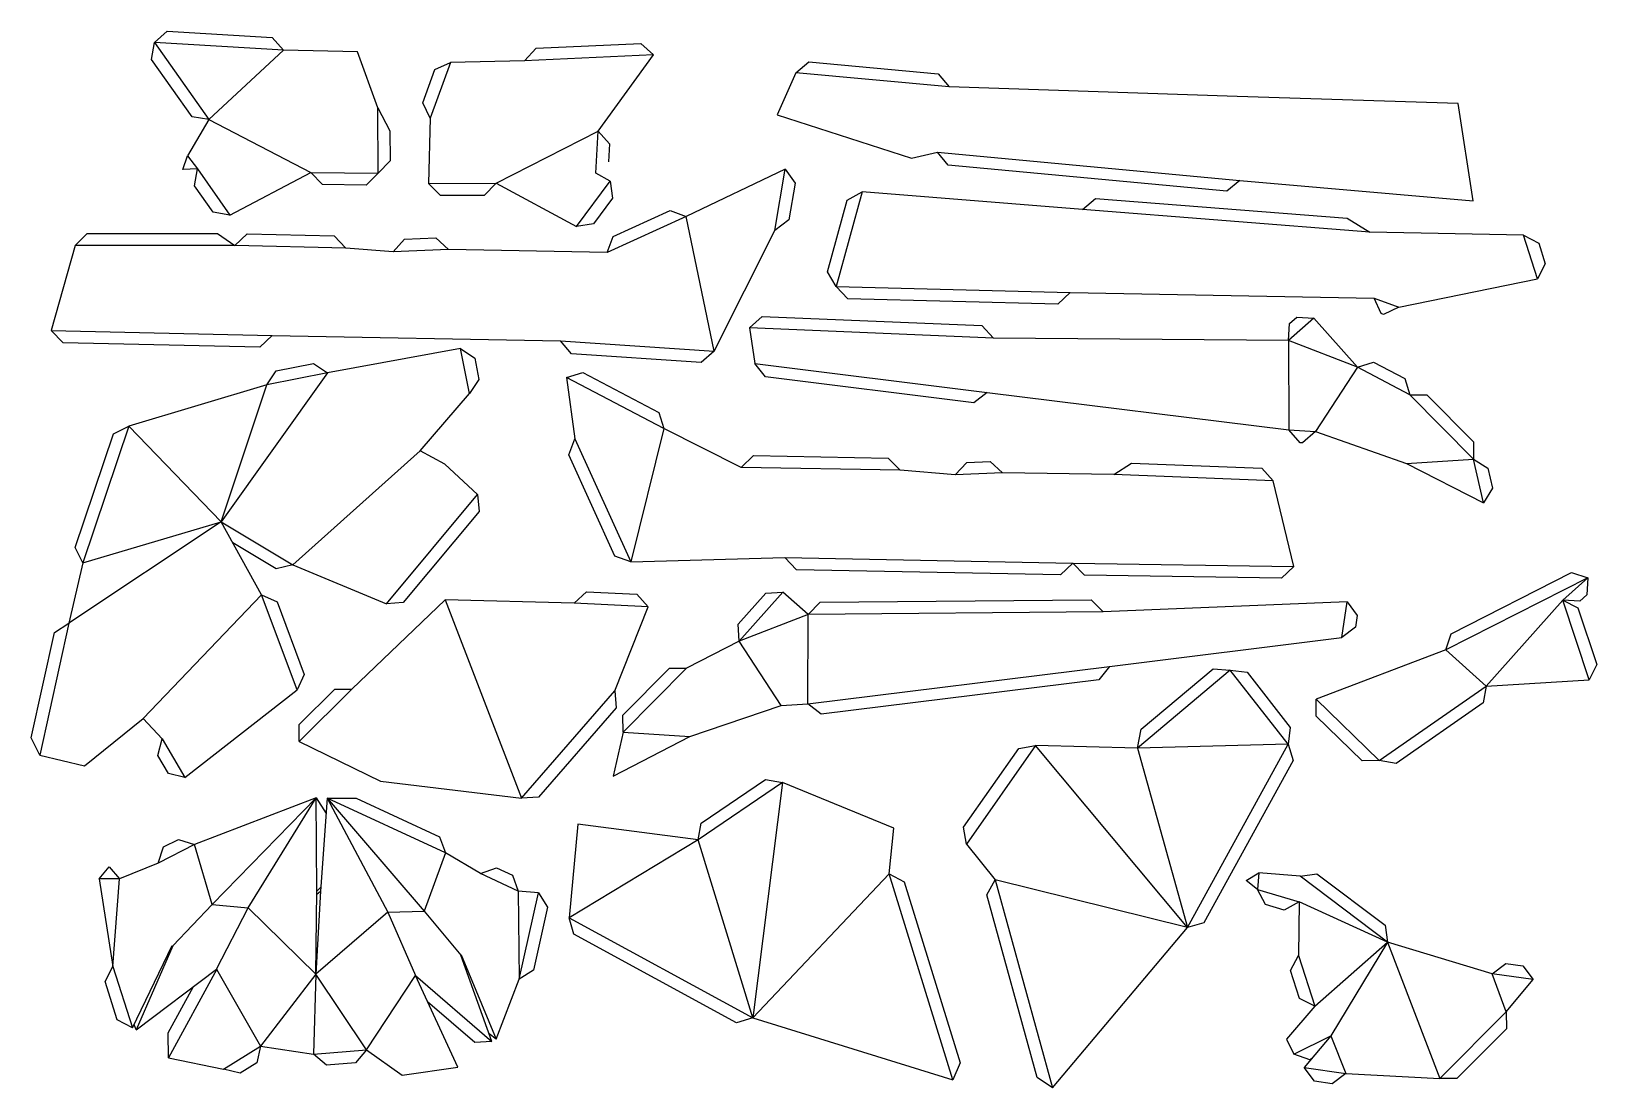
# Model space of a CAD drawing. Extents: x 5 to 656, y 29 to 468.
import ezdxf

# ---------------------------------------------------------------- set-up
doc = ezdxf.new("R2010")
doc.units = 0

msp = doc.modelspace()

# ---------------------------------------------------------------- linework, layer by layer
at = {"layer": 'CutLine', "color": 8, "linetype": 'CONTINUOUS'}
for p, q in [((55.434663, 455.962938), (56.634145, 462.931528)), ((56.634145, 462.931528), (61.920278, 467.627994)), ((61.920278, 467.627994), (105.422848, 465.058316)), ((105.422848, 465.058316), (110.119314, 459.772182)), ((215.085537, 460.588685), (258.616783, 462.615372)), ((258.616783, 462.615372), (263.843907, 457.853315)), ((72.246345, 432.160472), (55.434663, 455.962938)), ((140.961342, 459.099248), (110.119314, 459.772182)), ((149.307409, 435.905373), (140.961342, 459.099248)), ((210.323481, 455.361562), (179.480635, 454.727202)), ((210.323481, 455.361562), (215.085537, 460.588685)), ((240.86597, 426.167012), (263.843907, 457.853315)), ((168.10182, 437.945151), (173.079267, 451.723456)), ((173.079267, 451.723456), (179.480635, 454.727202)), ((322.934896, 450.380659), (315.197005, 432.986342)), ((322.934896, 450.380659), (328.370019, 454.903869)), ((328.370019, 454.903869), (382.080863, 449.98541)), ((382.080863, 449.98541), (386.604073, 444.550286)), ((506.197498, 440.52501), (386.604073, 444.550286)), ((149.307409, 435.905373), (154.396552, 426.257611)), ((171.105566, 431.543783), (168.10182, 437.945151)), ((597.949693, 437.584852), (506.197498, 440.52501)), ((604.266174, 397.251138), (597.949693, 437.584852)), ((79.214935, 430.96099), (70.288919, 415.977682)), ((79.214935, 430.96099), (72.246345, 432.160472)), ((171.105566, 431.543783), (170.381439, 404.375122)), ((315.197005, 432.986342), (371.030189, 414.881217)), ((154.396552, 426.257611), (154.511622, 413.774093)), ((240.86597, 426.167012), (245.561152, 420.879737)), ((245.561152, 420.879737), (245.120601, 413.452227)), ((371.030189, 414.881217), (381.724392, 417.475321)), ((386.23763, 412.031914), (381.724392, 417.475321)), ((68.35306, 410.222247), (70.288919, 415.977682)), ((74.420594, 410.462287), (68.35306, 410.222247)), ((73.228285, 403.492467), (74.420594, 410.462287)), ((154.511622, 413.774093), (149.557922, 408.728218)), ((318.531393, 410.385639), (277.354219, 390.670993)), ((318.531393, 410.385639), (322.615645, 404.613388)), ((501.930145, 401.223692), (386.23763, 412.031914)), ((80.982831, 392.5373), (73.228285, 403.492467)), ((87.952652, 391.344992), (121.480017, 409.041855)), ((126.423858, 403.986319), (121.480017, 409.041855)), ((144.502386, 403.784378), (126.423858, 403.986319)), ((149.557922, 408.728218), (144.502386, 403.784378)), ((175.407222, 399.401039), (170.381439, 404.375122)), ((198.46072, 404.520292), (193.486637, 399.494509)), ((198.46072, 404.520292), (231.873518, 386.608058)), ((245.852323, 405.401157), (239.833326, 408.757045)), ((245.852323, 405.401157), (246.880055, 398.405175)), ((322.615645, 404.613388), (320.000208, 389.34142)), ((507.373553, 405.73693), (501.930145, 401.223692)), ((507.373553, 405.73693), (604.266174, 397.251138)), ((193.486637, 399.494509), (175.407222, 399.401039)), ((246.880055, 398.405175), (238.8695, 387.635789)), ((336.161533, 367.756656), (344.306418, 397.486455)), ((344.306418, 397.486455), (350.449856, 400.987622)), ((441.955362, 393.649206), (350.449856, 400.987622)), ((441.955362, 393.649206), (447.331664, 398.242177)), ((447.331664, 398.242177), (551.838808, 390.030574)), ((87.952652, 391.344992), (80.982831, 392.5373)), ((247.089117, 382.419517), (270.734328, 393.156359)), ((270.734328, 393.156359), (277.354219, 390.670993)), ((23.641449, 378.615394), (28.639513, 383.617329)), ((28.639513, 383.617329), (82.784282, 383.638294)), ((82.784282, 383.638294), (89.930121, 378.641061)), ((238.8695, 387.635789), (231.873518, 386.608058)), ((288.970627, 334.818159), (314.180025, 384.977281)), ((320.000208, 389.34142), (314.180025, 384.977281)), ((551.838808, 390.030574), (561.248819, 384.275775)), ((625.17064, 382.949813), (561.248819, 384.275775)), ((23.641449, 378.615394), (13.758823, 343.352116)), ((89.930121, 378.641061), (95.040375, 383.528321)), ((95.040375, 383.528321), (131.205859, 382.721653)), ((131.205859, 382.721653), (136.093119, 377.6114)), ((155.72269, 376.037862), (136.093119, 377.6114)), ((155.72269, 376.037862), (160.488051, 381.261974)), ((160.488051, 381.261974), (173.456095, 381.857512)), ((173.456095, 381.857512), (178.680207, 377.092152)), ((244.603751, 375.799626), (178.680207, 377.092152)), ((244.603751, 375.799626), (247.089117, 382.419517)), ((625.17064, 382.949813), (631.446747, 379.692439)), ((631.446747, 379.692439), (634.175012, 371.076286)), ((634.175012, 371.076286), (630.917639, 364.800179)), ((339.662699, 361.613218), (336.161533, 367.756656)), ((573.409174, 353.056394), (630.917639, 364.800179)), ((344.537675, 356.491244), (339.662699, 361.613218)), ((436.896528, 359.210829), (431.774554, 354.335853)), ((436.896528, 359.210829), (563.070253, 356.824957)), ((431.774554, 354.335853), (344.537675, 356.491244)), ((566.055604, 350.414989), (563.070253, 356.824957)), ((573.409174, 353.056394), (566.999206, 350.071044)), ((303.739052, 344.457926), (308.941378, 349.247059)), ((308.941378, 349.247059), (400.179924, 345.473925)), ((400.179924, 345.473925), (404.969058, 340.271599)), ((527.495242, 339.211818), (527.982402, 346.266085)), ((527.982402, 346.266085), (531.060611, 348.946602)), ((531.060611, 348.946602), (538.114877, 348.459442)), ((556.141575, 328.119859), (538.114877, 348.459442)), ((566.999206, 350.071044), (566.055604, 350.414989)), ((18.646423, 338.242187), (13.758823, 343.352116)), ((100.425495, 336.423555), (18.646423, 338.242187)), ((105.535423, 341.311155), (100.425495, 336.423555)), ((105.535423, 341.311155), (225.175183, 339.048836)), ((229.83337, 333.72894), (225.175183, 339.048836)), ((303.739052, 344.457926), (305.947094, 329.706325)), ((527.495242, 339.211818), (404.969058, 340.271599)), ((183.72837, 335.852776), (128.505323, 325.759888)), ((183.72837, 335.852776), (189.606384, 331.922262)), ((189.606384, 331.922262), (191.366492, 323.057525)), ((283.650731, 330.159972), (229.83337, 333.72894)), ((288.970627, 334.818159), (283.650731, 330.159972)), ((103.205155, 320.818175), (107.153919, 326.683946)), ((107.153919, 326.683946), (122.639552, 329.708651)), ((122.639552, 329.708651), (128.505323, 325.759888)), ((227.722999, 323.904283), (234.476032, 326.001079)), ((234.476032, 326.001079), (266.028621, 309.400047)), ((310.287272, 324.123955), (305.947094, 329.706325)), ((556.141575, 328.119859), (562.891839, 330.22555)), ((562.891839, 330.22555), (575.865637, 323.421342)), ((103.205155, 320.818175), (45.95834, 303.604104)), ((191.366492, 323.057525), (187.435977, 317.17951)), ((227.722999, 323.904283), (231.110685, 298.349584)), ((396.874901, 313.284153), (310.287272, 324.123955)), ((575.865637, 323.421342), (577.971328, 316.671078)), ((166.950271, 293.431066), (187.435977, 317.17951)), ((402.457271, 317.624331), (396.874901, 313.284153)), ((402.457271, 317.624331), (527.694355, 302.09454)), ((577.971328, 316.671078), (585.042305, 316.635138)), ((585.042305, 316.635138), (604.382623, 297.097213)), ((266.028621, 309.400047), (268.125418, 302.647015)), ((23.666472, 253.316876), (39.619661, 300.470232)), ((39.619661, 300.470232), (45.95834, 303.604104)), ((300.290256, 286.548137), (268.125418, 302.647015)), ((532.370614, 296.790522), (527.694355, 302.09454)), ((538.676983, 301.403734), (533.372966, 296.727475)), ((538.676983, 301.403734), (576.593485, 288.21231)), ((177.161613, 287.925791), (166.950271, 293.431066)), ((228.636308, 291.725578), (231.110685, 298.349584)), ((533.372966, 296.727475), (532.370614, 296.790522)), ((604.382623, 297.097213), (604.346683, 290.026237)), ((190.784751, 275.217628), (177.161613, 287.925791)), ((247.781774, 249.747648), (228.636308, 291.725578)), ((300.290256, 286.548137), (305.380474, 291.456261)), ((305.380474, 291.456261), (361.307414, 290.437695)), ((361.307414, 290.437695), (366.215538, 285.347477)), ((389.116785, 283.426025), (393.90152, 288.632397)), ((393.90152, 288.632397), (403.58544, 289.04107)), ((403.58544, 289.04107), (408.791812, 284.256335)), ((454.960735, 283.540053), (462.290388, 288.263564)), ((462.290388, 288.263564), (516.395658, 286.195653)), ((516.395658, 286.195653), (521.201049, 281.00834)), ((576.593485, 288.21231), (608.503613, 271.865641)), ((604.346683, 290.026237), (610.336267, 286.267929)), ((610.336267, 286.267929), (612.261921, 277.855225)), ((389.116785, 283.426025), (366.215538, 285.347477)), ((454.960735, 283.540053), (408.791812, 284.256335)), ((529.74347, 245.396655), (521.201049, 281.00834)), ((190.784751, 275.217628), (191.417869, 268.174961)), ((612.261921, 277.855225), (608.503613, 271.865641)), ((191.417869, 268.174961), (159.948271, 230.488401)), ((101.109066, 233.629292), (84.331486, 263.898065)), ((107.135798, 244.364167), (89.17893, 255.152693)), ((26.800344, 246.978197), (23.666472, 253.316876)), ((254.40578, 247.273271), (247.781774, 249.747648)), ((254.40578, 247.273271), (318.31556, 249.089116)), ((323.220136, 243.995479), (318.31556, 249.089116)), ((26.800344, 246.978197), (20.997961, 221.861442)), ((113.996751, 246.075107), (107.135798, 244.364167)), ((113.996751, 246.075107), (152.905604, 229.855283)), ((432.861683, 241.922221), (323.220136, 243.995479)), ((437.95532, 246.826797), (432.861683, 241.922221)), ((442.876818, 241.749509), (437.95532, 246.826797)), ((524.666182, 240.475157), (442.876818, 241.749509)), ((529.74347, 245.396655), (524.666182, 240.475157)), ((595.05903, 217.469381), (645.076962, 242.83621)), ((645.076962, 242.83621), (651.797818, 240.638465)), ((651.797818, 240.638465), (651.400891, 233.578546)), ((230.842822, 230.104706), (236.076723, 234.859313)), ((236.076723, 234.859313), (256.90213, 233.860017)), ((299.039058, 221.498151), (310.437819, 234.349709)), ((310.437819, 234.349709), (317.496232, 234.772567)), ((328.112402, 225.520965), (317.496232, 234.772567)), ((101.109066, 233.629292), (107.539503, 230.688293)), ((107.539503, 230.688293), (118.759534, 200.555135)), ((177.283067, 231.518015), (138.56545, 194.48302)), ((159.948271, 230.488401), (152.905604, 229.855283)), ((230.842822, 230.104706), (177.283067, 231.518015)), ((247.814026, 193.783811), (261.656737, 228.626117)), ((256.90213, 233.860017), (261.656737, 228.626117)), ((328.112402, 225.520965), (333.070859, 230.562167)), ((333.070859, 230.562167), (445.597773, 231.493302)), ((445.597773, 231.493302), (450.638975, 226.534845)), ((551.870542, 230.683249), (450.638975, 226.534845)), ((551.870542, 230.683249), (556.073162, 224.9966)), ((648.479692, 230.968337), (641.419773, 231.365264)), ((641.419773, 231.365264), (647.737152, 228.188674)), ((647.737152, 228.188674), (655.515648, 204.675859)), ((651.400891, 233.578546), (648.479692, 230.968337)), ((15.044742, 218.045792), (20.997961, 221.861442)), ((299.461915, 214.439738), (299.039058, 221.498151)), ((556.073162, 224.9966), (555.343623, 220.135097)), ((5.460579, 174.245384), (15.044742, 218.045792)), ((453.142277, 203.886638), (549.656973, 215.932477)), ((555.343623, 220.135097), (549.656973, 215.932477)), ((592.861285, 210.748525), (595.05903, 217.469381)), ((299.461915, 214.439738), (277.525747, 203.196198)), ((592.861285, 210.748525), (539.000123, 190.328709)), ((251.130284, 183.60099), (270.454802, 203.154542)), ((270.454802, 203.154542), (277.525747, 203.196198)), ((453.142277, 203.886638), (448.793495, 198.310968)), ((466.416499, 177.816506), (496.251226, 202.952063)), ((496.251226, 202.952063), (503.296598, 202.349785)), ((503.296598, 202.349785), (510.316464, 201.500391)), ((655.515648, 204.675859), (652.339058, 198.35848)), ((118.759534, 200.555135), (115.818536, 194.124698)), ((448.793495, 198.310968), (333.475055, 184.054982)), ((510.316464, 201.500391), (528.279837, 178.591534)), ((609.625065, 195.675469), (608.378114, 188.715216)), ((609.625065, 195.675469), (652.339058, 198.35848)), ((69.263288, 157.721662), (115.818536, 194.124698)), ((116.742189, 179.754302), (131.494384, 194.487561)), ((131.494384, 194.487561), (138.56545, 194.48302)), ((247.814026, 193.783811), (248.313185, 186.730384)), ((539.091056, 183.258226), (539.000123, 190.328709)), ((608.378114, 188.715216), (572.186855, 163.521302)), ((27.531527, 162.668021), (51.967551, 182.328477)), ((51.967551, 182.328477), (59.795763, 173.767013)), ((248.313185, 186.730384), (216.133043, 149.648706)), ((251.171939, 176.530045), (251.130284, 183.60099)), ((278.926594, 174.738552), (316.916498, 187.717072)), ((316.916498, 187.717072), (327.899385, 188.403764)), ((333.475055, 184.054982), (327.899385, 188.403764)), ((558.156119, 164.677321), (539.091056, 183.258226)), ((116.737648, 172.683236), (116.742189, 179.754302)), ((251.171939, 176.530045), (247.029691, 158.366094)), ((464.855112, 169.963091), (466.416499, 177.816506)), ((528.279837, 178.591534), (527.430443, 171.571667)), ((8.998118, 167.021174), (5.460579, 174.245384)), ((58.030404, 166.91986), (59.795763, 173.767013)), ((116.737648, 172.683236), (150.401256, 156.17965)), ((247.029691, 158.366094), (278.926594, 174.738552)), ((392.621231, 137.095214), (415.55353, 169.836389)), ((415.55353, 169.836389), (422.517341, 171.063313)), ((464.855112, 169.963091), (422.517341, 171.063313)), ((527.430443, 171.571667), (529.403521, 164.781456)), ((8.998118, 167.021174), (27.531527, 162.668021)), ((62.416134, 159.487021), (58.030404, 166.91986)), ((529.403521, 164.781456), (492.357386, 97.387419)), ((565.226602, 164.768253), (558.156119, 164.677321)), ((572.186855, 163.521302), (565.226602, 164.768253)), ((69.263288, 157.721662), (62.416134, 159.487021)), ((150.401256, 156.17965), (209.079615, 149.149547)), ((283.646483, 138.827711), (310.411899, 157.001005)), ((310.411899, 157.001005), (317.35716, 155.673095)), ((216.133043, 149.648706), (209.079615, 149.149547)), ((363.591449, 136.706442), (317.35716, 155.673095)), ((123.721288, 149.267719), (73.258703, 129.900585)), ((123.721288, 149.267719), (127.879377, 142.806339)), ((128.342751, 149.118598), (125.514138, 110.586168)), ((128.342751, 149.118598), (140.310318, 149.119193)), ((140.310318, 149.119193), (174.997766, 133.170134)), ((232.474492, 138.379621), (228.784541, 99.442245)), ((282.318574, 131.88245), (232.474492, 138.379621)), ((282.318574, 131.88245), (283.646483, 138.827711)), ((361.685394, 117.766175), (363.591449, 136.706442)), ((393.848156, 130.131403), (392.621231, 137.095214)), ((60.37719, 128.930617), (66.53076, 132.07654)), ((66.53076, 132.07654), (73.258703, 129.900585)), ((174.997766, 133.170134), (177.451821, 126.538573)), ((393.848156, 130.131403), (405.681109, 115.220066)), ((58.201235, 122.202673), (60.37719, 128.930617)), ((191.981704, 117.885962), (177.451821, 126.538573)), ((33.684363, 115.684585), (37.855923, 120.712506)), ((37.855923, 120.712506), (42.094147, 115.740649)), ((58.201235, 122.202673), (42.094147, 115.740649)), ((191.981704, 117.885962), (198.632456, 120.287523)), ((198.632456, 120.287523), (205.290434, 117.162243)), ((205.290434, 117.162243), (207.691995, 110.511491)), ((361.685394, 117.766175), (367.940985, 114.469574)), ((509.945136, 115.054453), (515.17785, 118.135246)), ((532.311897, 116.788773), (515.17785, 118.135246)), ((532.311897, 116.788773), (539.314985, 117.766918)), ((539.314985, 117.766918), (567.630215, 96.392067)), ((33.684363, 115.684585), (39.381119, 79.338151)), ((123.67396, 76.11384), (124.059941, 110.633091)), ((124.044651, 109.265616), (125.514138, 110.586168)), ((125.635271, 112.236282), (124.059941, 110.633091)), ((216.080582, 109.912145), (207.691995, 110.511491)), ((367.940985, 114.469574), (391.229934, 39.288338)), ((402.196554, 109.067191), (405.681109, 115.220066)), ((514.687026, 111.261425), (509.945136, 115.054453)), ((518.050534, 105.041552), (514.687026, 111.261425)), ((216.080582, 109.912145), (219.868144, 103.941017)), ((423.197757, 33.215079), (402.196554, 109.067191)), ((525.790862, 102.734516), (518.050534, 105.041552)), ((532.010734, 106.098023), (525.790862, 102.734516)), ((532.010734, 106.098023), (531.660314, 83.911474)), ((219.868144, 103.941017), (214.018331, 77.797324)), ((230.791015, 92.661827), (228.784541, 99.442245)), ((298.366569, 55.947839), (230.791015, 92.661827)), ((429.563784, 28.96066), (485.567175, 95.414341)), ((492.357386, 97.387419), (485.567175, 95.414341)), ((567.630215, 96.392067), (568.60836, 89.38898)), ((47.459435, 53.849931), (64.021078, 88.066417)), ((63.876594, 87.767912), (64.200657, 87.895177)), ((612.145237, 76.246598), (568.60836, 89.38898)), ((36.125444, 73.061163), (39.381119, 79.338151)), ((48.972841, 52.972417), (82.421502, 78.233779)), ((82.382889, 78.204617), (82.44348, 78.222483)), ((196.729389, 48.205821), (183.783563, 84.037011)), ((183.840993, 83.878057), (183.973301, 84.195903)), ((528.424862, 77.624038), (531.660314, 83.911474)), ((612.145237, 76.246598), (617.780978, 80.517246)), ((617.780978, 80.517246), (624.900572, 79.536171)), ((624.900572, 79.536171), (629.171219, 73.900431)), ((41.182447, 57.105607), (36.125444, 73.061163)), ((182.581842, 37.542574), (164.954611, 75.560085)), ((165.029046, 75.399547), (164.97781, 75.570176)), ((198.459122, 49.05025), (208.047203, 74.009763)), ((214.018331, 77.797324), (208.047203, 74.009763)), ((532.145022, 66.016288), (528.424862, 77.624038)), ((617.984724, 60.520012), (629.171219, 73.900431)), ((62.325289, 51.734149), (72.798628, 70.966316)), ((538.432459, 62.780837), (532.145022, 66.016288)), ((189.677714, 47.682488), (170.028714, 64.616519)), ((538.432459, 62.780837), (526.67229, 49.052398)), ((617.984724, 60.520012), (618.001582, 53.448964)), ((47.459435, 53.849931), (41.182447, 57.105607)), ((48.972841, 52.972417), (48.144725, 55.265745)), ((305.146987, 57.954314), (298.366569, 55.947839)), ((305.146987, 57.954314), (388.169705, 32.269692)), ((618.001582, 53.448964), (597.445062, 32.794194)), ((62.402037, 41.420431), (62.325289, 51.734149)), ((100.662873, 46.169249), (99.06556, 39.280955)), ((100.662873, 46.169249), (122.600119, 42.834135)), ((196.729389, 48.205821), (189.677714, 47.682488)), ((198.459122, 49.05025), (195.599428, 51.333304)), ((526.67229, 49.052398), (529.680661, 42.852397)), ((545.089428, 50.465443), (534.020499, 37.317539)), ((62.402037, 41.420431), (85.32359, 36.604836)), ((99.06556, 39.280955), (92.211884, 35.007523)), ((128.012761, 38.284046), (122.600119, 42.834135)), ((140.156648, 39.335438), (128.012761, 38.284046)), ((144.706737, 44.74808), (140.156648, 39.335438)), ((144.706737, 44.74808), (159.397521, 34.214683)), ((391.229934, 39.288338), (388.169705, 32.269692)), ((536.378161, 40.584468), (529.680661, 42.852397)), ((537.050522, 40.916663), (536.378161, 40.584468)), ((92.211884, 35.007523), (85.32359, 36.604836)), ((159.397521, 34.214683), (182.581842, 37.542574)), ((429.563784, 28.96066), (423.197757, 33.215079)), ((538.271795, 31.667186), (534.020499, 37.317539)), ((551.289533, 34.877505), (545.63918, 30.626209)), ((551.289533, 34.877505), (590.374014, 32.777337)), ((597.445062, 32.794194), (590.374014, 32.777337)), ((545.63918, 30.626209), (538.271795, 31.667186))]:
    msp.add_line(p, q, dxfattribs=at)
at = {"layer": 'MountainLine', "color": 5, "linetype": 'CONTINUOUS'}
for p, q in [((56.634145, 462.931528), (79.214935, 430.96099)), ((239.833326, 408.757045), (240.86597, 426.167012)), ((381.724392, 417.475321), (507.373553, 405.73693)), ((70.288919, 415.977682), (74.420594, 410.462287)), ((74.420594, 410.462287), (87.952652, 391.344992)), ((231.873518, 386.608058), (245.852323, 405.401157)), ((288.970627, 334.818159), (277.354219, 390.670993)), ((339.662699, 361.613218), (436.896528, 359.210829)), ((563.070253, 356.824957), (573.409174, 353.056394)), ((305.947094, 329.706325), (402.457271, 317.624331)), ((268.125418, 302.647015), (254.40578, 247.273271)), ((527.694355, 302.09454), (538.676983, 301.403734)), ((576.593485, 288.21231), (604.346683, 290.026237)), ((641.419773, 231.365264), (651.797818, 240.638465)), ((549.656973, 215.932477), (551.870542, 230.683249)), ((609.625065, 195.675469), (641.419773, 231.365264)), ((609.625065, 195.675469), (592.861285, 210.748525)), ((327.899385, 188.403764), (453.142277, 203.886638)), ((527.430443, 171.571667), (503.296598, 202.349785)), ((539.000123, 190.328709), (565.226602, 164.768253)), ((251.171939, 176.530045), (278.926594, 174.738552)), ((422.517341, 171.063313), (393.848156, 130.131403)), ((527.430443, 171.571667), (464.855112, 169.963091)), ((317.35716, 155.673095), (282.318574, 131.88245)), ((282.318574, 131.88245), (228.784541, 99.442245)), ((388.169705, 32.269692), (361.685394, 117.766175)), ((515.17785, 118.135246), (514.687026, 111.261425)), ((39.381119, 79.338151), (42.094147, 115.740649)), ((207.691995, 110.511491), (208.047203, 74.009763)), ((405.681109, 115.220066), (429.563784, 28.96066)), ((514.687026, 111.261425), (532.010734, 106.098023)), ((208.047203, 74.009763), (216.080582, 109.912145)), ((123.67396, 76.11384), (95.493001, 103.665632)), ((153.572482, 101.791574), (123.67396, 76.11384)), ((39.381119, 79.338151), (47.459435, 53.849931)), ((531.660314, 83.911474), (538.432459, 62.780837)), ((123.67396, 76.11384), (122.600119, 42.834135)), ((590.374014, 32.777337), (617.984724, 60.520012)), ((85.32359, 36.604836), (100.662873, 46.169249)), ((122.600119, 42.834135), (144.706737, 44.74808)), ((534.020499, 37.317539), (551.289533, 34.877505))]:
    msp.add_line(p, q, dxfattribs=at)
at = {"layer": 'ValleyLine', "color": 1, "linetype": 'CONTINUOUS'}
for p, q in [((110.119314, 459.772182), (56.634145, 462.931528)), ((79.214935, 430.96099), (110.119314, 459.772182)), ((263.843907, 457.853315), (210.323481, 455.361562)), ((179.480635, 454.727202), (171.105566, 431.543783)), ((386.604073, 444.550286), (322.934896, 450.380659)), ((149.557922, 408.728218), (149.307409, 435.905373)), ((79.214935, 430.96099), (121.480017, 409.041855)), ((198.46072, 404.520292), (240.86597, 426.167012)), ((314.180025, 384.977281), (318.531393, 410.385639)), ((121.480017, 409.041855), (149.557922, 408.728218)), ((170.381439, 404.375122), (198.46072, 404.520292)), ((350.449856, 400.987622), (339.662699, 361.613218)), ((277.354219, 390.670993), (244.603751, 375.799626)), ((561.248819, 384.275775), (441.955362, 393.649206)), ((89.930121, 378.641061), (23.641449, 378.615394)), ((136.093119, 377.6114), (89.930121, 378.641061)), ((178.680207, 377.092152), (155.72269, 376.037862)), ((630.917639, 364.800179), (625.17064, 382.949813)), ((538.114877, 348.459442), (527.495242, 339.211818)), ((13.758823, 343.352116), (105.535423, 341.311155)), ((225.175183, 339.048836), (288.970627, 334.818159)), ((404.969058, 340.271599), (303.739052, 344.457926)), ((556.141575, 328.119859), (527.495242, 339.211818)), ((527.495242, 339.211818), (527.694355, 302.09454)), ((187.435977, 317.17951), (183.72837, 335.852776)), ((128.505323, 325.759888), (84.331486, 263.898065)), ((128.505323, 325.759888), (103.205155, 320.818175)), ((556.141575, 328.119859), (538.676983, 301.403734)), ((577.971328, 316.671078), (556.141575, 328.119859)), ((84.331486, 263.898065), (103.205155, 320.818175)), ((268.125418, 302.647015), (227.722999, 323.904283)), ((604.346683, 290.026237), (577.971328, 316.671078)), ((45.95834, 303.604104), (26.800344, 246.978197)), ((84.331486, 263.898065), (45.95834, 303.604104)), ((166.950271, 293.431066), (113.996751, 246.075107)), ((231.110685, 298.349584), (254.40578, 247.273271)), ((366.215538, 285.347477), (300.290256, 286.548137)), ((608.503613, 271.865641), (604.346683, 290.026237)), ((408.791812, 284.256335), (389.116785, 283.426025)), ((521.201049, 281.00834), (454.960735, 283.540053)), ((152.905604, 229.855283), (190.784751, 275.217628)), ((84.331486, 263.898065), (20.997961, 221.861442)), ((26.800344, 246.978197), (84.331486, 263.898065)), ((84.331486, 263.898065), (113.996751, 246.075107)), ((318.31556, 249.089116), (437.95532, 246.826797)), ((437.95532, 246.826797), (529.74347, 245.396655)), ((651.797818, 240.638465), (592.861285, 210.748525)), ((317.496232, 234.772567), (299.461915, 214.439738)), ((101.109066, 233.629292), (51.967551, 182.328477)), ((115.818536, 194.124698), (101.109066, 233.629292)), ((177.283067, 231.518015), (209.079615, 149.149547)), ((261.656737, 228.626117), (230.842822, 230.104706)), ((652.339058, 198.35848), (641.419773, 231.365264)), ((20.997961, 221.861442), (8.998118, 167.021174)), ((328.112402, 225.520965), (299.461915, 214.439738)), ((327.899385, 188.403764), (328.112402, 225.520965)), ((450.638975, 226.534845), (328.112402, 225.520965)), ((316.916498, 187.717072), (299.461915, 214.439738)), ((277.525747, 203.196198), (251.171939, 176.530045)), ((503.296598, 202.349785), (464.855112, 169.963091)), ((565.226602, 164.768253), (609.625065, 195.675469)), ((138.56545, 194.48302), (116.737648, 172.683236)), ((209.079615, 149.149547), (247.814026, 193.783811)), ((59.795763, 173.767013), (69.263288, 157.721662)), ((485.567175, 95.414341), (422.517341, 171.063313)), ((464.855112, 169.963091), (485.567175, 95.414341)), ((485.567175, 95.414341), (527.430443, 171.571667)), ((317.35716, 155.673095), (305.146987, 57.954314)), ((80.561394, 105.052625), (123.721288, 149.267719)), ((95.493001, 103.665632), (123.721288, 149.267719)), ((124.059941, 110.633091), (123.721288, 149.267719)), ((177.451821, 126.538573), (128.342751, 149.118598)), ((128.342751, 149.118598), (168.562445, 102.213084)), ((128.342751, 149.118598), (153.572482, 101.791574)), ((305.146987, 57.954314), (282.318574, 131.88245)), ((73.258703, 129.900585), (58.201235, 122.202673)), ((80.561394, 105.052625), (73.258703, 129.900585)), ((177.451821, 126.538573), (168.562445, 102.213084)), ((207.691995, 110.511491), (191.981704, 117.885962)), ((361.685394, 117.766175), (305.146987, 57.954314)), ((42.094147, 115.740649), (33.684363, 115.684585)), ((125.514138, 110.586168), (123.67396, 76.11384)), ((485.567175, 95.414341), (405.681109, 115.220066)), ((568.60836, 89.38898), (532.311897, 116.788773)), ((64.200657, 87.895177), (80.561394, 105.052625)), ((80.561394, 105.052625), (95.493001, 103.665632)), ((568.60836, 89.38898), (532.010734, 106.098023)), ((82.421502, 78.233779), (95.493001, 103.665632)), ((153.572482, 101.791574), (168.562445, 102.213084)), ((153.572482, 101.791574), (164.97781, 75.570176)), ((168.562445, 102.213084), (183.783563, 84.037011)), ((228.784541, 99.442245), (305.146987, 57.954314)), ((64.200657, 87.895177), (48.972841, 52.972417)), ((538.432459, 62.780837), (568.60836, 89.38898)), ((568.60836, 89.38898), (545.089428, 50.465443)), ((568.60836, 89.38898), (590.374014, 32.777337)), ((82.44348, 78.222483), (62.402037, 41.420431)), ((82.421502, 78.233779), (100.662873, 46.169249)), ((183.973301, 84.195903), (198.459122, 49.05025)), ((123.67396, 76.11384), (100.662873, 46.169249)), ((144.706737, 44.74808), (123.67396, 76.11384)), ((144.706737, 44.74808), (164.97781, 75.570176)), ((164.97781, 75.570176), (196.729389, 48.205821)), ((617.984724, 60.520012), (612.145237, 76.246598)), ((629.171219, 73.900431), (612.145237, 76.246598)), ((529.680661, 42.852397), (545.089428, 50.465443)), ((545.089428, 50.465443), (551.289533, 34.877505))]:
    msp.add_line(p, q, dxfattribs=at)

doc.saveas('drawing.dxf')
